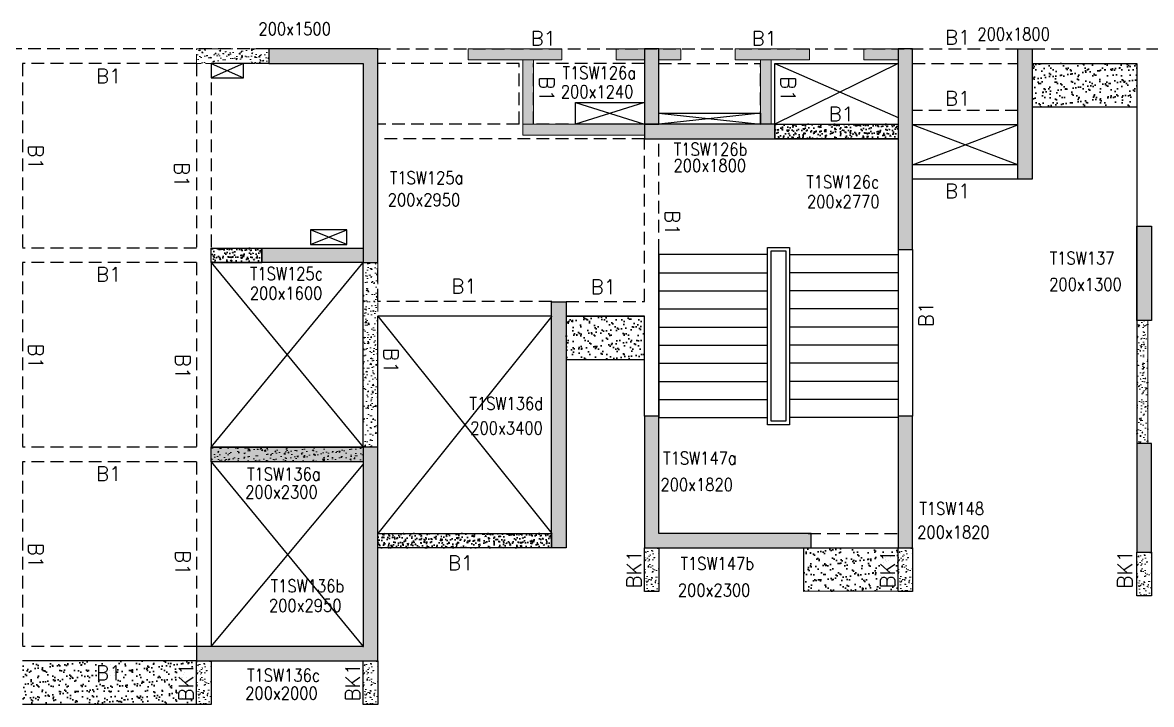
# Model space of a CAD drawing. Header units: millimetres. Extents: x 1078357 to 2594950, y -4969473 to -4636555.
# Drawn here: x 1424176 to 1439751, y -4674810 to -4665397 of the extents above; entities that cross this region are included whole.
import ezdxf

# ---------------------------------------------------------------- set-up
doc = ezdxf.new("R2010")
doc.units = ezdxf.units.MM
doc.header["$PDMODE"] = 35
for name, pattern in [('CONTINOUS', [0]), ('HIDDEN', [0.375, 0.25, -0.125]), ('New Retail block$0$CONTINOUS', [0])]:
    doc.linetypes.add(name, pattern=pattern)
for name, color, linetype, lineweight in [('A-_ANOTDIMA_D-', 6, 'Continuous', 13), ('COL. NO.', 30, 'Continuous', 25), ('COL. SIZE', 7, 'Continuous', 25), ('HATCH', 8, 'Continuous', 30), ('Origin', 40, 'Continuous', 30), ('RCC UPSTAND', 43, 'Continuous', 30), ('S-NON STR RCC WALL', 8, 'Continuous', 0)]:
    doc.layers.add(name, color=color, linetype=linetype, lineweight=lineweight)
for name, color, linetype in [('B-200x650', 241, 'HIDDEN'), ('NON STR. RCC WALL', 6, 'Continuous'), ('S-COLUMN_SHEAR WALL', 1, 'Continuous'), ('S-CUT OUT', 3, 'Continuous'), ('S-PROJECTION', 54, 'New Retail block$0$CONTINOUS'), ('S-STAIR', 8, 'Continuous')]:
    doc.layers.add(name, color=color, linetype=linetype)
doc.styles.add('ROMANS', font='romans.shx', dxfattribs={"width": 0.85})
pattern_1 = [(37.47015413, (-4840531.22, 23382818.1), (-4.72361136, 146.8264517), [0, -115.824, 0, -129.54, 0, -123.825]), (7.4701541, (-4840531.22, 23382818.1), (134.9689868, 214.9772528), [0, -62.484, 0, -104.394, 0, -40.005]), (327.47015413, (-4840624.94, 23382818.15), (237.29790347, 0.3075449), [0, -38.1, 0, -137.16, 0, -179.07]), (317.4701541, (-4840624.94, 23382818.15), (229.1017424, 66.759465), [0, -19.05, 0, -89.916, 0, -102.87])]
pattern_2 = [(50, (1385928.35, -4668611.46), (182.18467, -15.9391), [19.05, -209.55]), (355, (1385928.35, -4668611.46), (-35.2434, 191.05685), [15.24, -167.6406]), (100.45144, (1385943.54, -4668612.8), (146.94125, 175.11775), [16.19, -178.09024]), (46.1842, (1385928.35, -4668560.66), (271.079, -42.0423), [28.575, -314.325]), (96.63556, (1385950.94, -4668564.17), (237.4041, 247.4261), [24.285, -267.1356]), (351.18415, (1385928.35, -4668560.66), (237.4041, 247.4261), [22.86, -251.4597]), (21, (1385953.75, -4668573.36), (151.6144, -102.2652), [19.05, -209.55]), (326, (1385953.75, -4668573.36), (61.802, 184.188), [15.24, -167.64]), (71.45144, (1385966.39, -4668581.89), (213.4164, 81.9228), [16.19, -178.0899]), (37.5, (1385928.355, -4668611.465), (3.0886, 84.55504), [0, -165.608, 0, -170.18, 0, -168.275]), (7.5, (1385928.355, -4668611.465), (66.81966, 100.18057), [0, -97.028, 0, -161.798, 0, -64.135]), (327.5, (1385871.71, -4668611.465), (135.5906, -5.72874), [0, -63.5, 0, -198.12, 0, -262.89]), (317.5, (1385846.31, -4668611.46), (148.12918, 25.4265), [0, -82.55, 0, -131.572, 0, -186.69])]

# ---------------------------------------------------------------- blocks, each defined once
blk = doc.blocks.new('G$CD63B60BD')
at = {"layer": 'COL. NO.', "linetype": 'Continuous', "style": 'ROMANS', "width": 0.85}
for s, p in [('T1SW126a', (75951, 6532, -320)), ('T1SW126b', (77486, 5476, -320)), ('T1SW125a', (73568, 5083, -320)), ('T1SW126c', (79314, 5025, -320)), ('T1SW137', (82673, 3974, -320)), ('T1SW125c', (71638, 3759, -320)), ('T1SW136d', (74667, 1967, 0)), ('T1SW147a', (77339, 1214, -320)), ('T1SW136a', (71599, 993, -320)), ('T1SW148', (80874, 516, -320)), ('T1SW147b', (77579, -243, -320)), ('T1SW136b', (71924, -552, -320)), ('T1SW136c', (71599, -1785, -320))]:
    blk.add_text(s, height=175, dxfattribs=at).set_placement(p)
at = {"layer": 'COL. SIZE', "linetype": 'Continuous', "style": 'ROMANS', "width": 0.85}
for s, p in [('200x1500', (71754, 7138, -320)), ('200x1800', (81674, 7067, -320)), ('200x1240', (75927, 6271, -320)), ('200x1800', (77482, 5253, -320)), ('200x2950', (73538, 4779, -320)), ('200x2770', (79323, 4753, -320)), ('200x1300', (82665, 3611, -320)), ('200x1600', (71636, 3489, -320)), ('200x3400', (74677, 1628, 0)), ('200x1820', (77301, 847, -320)), ('200x2300', (71572, 745, -320)), ('200x1820', (80843, 191, -320)), ('200x2300', (77541, -609, -320)), ('200x2950', (71900, -821, -320)), ('200x2000', (71572, -2033, -320))]:
    blk.add_text(s, height=175, dxfattribs=at).set_placement(p)

msp = doc.modelspace()

# ---------------------------------------------------------------- hatches: boundary and pattern name
at = {"layer": 'HATCH'}
h = msp.add_hatch(dxfattribs=at)
h.set_pattern_fill('AR-SAND', color=8, scale=3, angle=179.97015)
h.set_pattern_definition([(37.4701541, (-2638286.79, 14016729.65), (-4.72361136, 146.8264517), [0, -115.824, 0, -129.54, 0, -123.825]), (7.4701541, (-2638286.8, 14016729.65), (134.9689868, 214.9772528), [0, -62.484, 0, -104.394, 0, -40.005]), (327.4701541, (-2638380.52, 14016729.7), (237.2979035, 0.3075449), [0, -38.1, 0, -137.16, 0, -179.07]), (317.4701541, (-2638380.52, 14016729.7), (229.1017424, 66.759465), [0, -19.05, 0, -89.916, 0, -102.87])])
h.paths.add_polyline_path([(1439551.5, -4665959.6), (1438106.5, -4665959.6), (1438106.5, -4666559.8), (1439551.5, -4666559.8)])
h = msp.add_hatch(dxfattribs=at)
h.set_pattern_fill('AR-SAND', color=8, scale=3, angle=179.97015)
h.set_pattern_definition([(37.47015413, (-3735511.51, 18700748.83), (-4.72361136, 146.8264517), [0, -115.824, 0, -129.54, 0, -123.825]), (7.4701541, (-3735511.5, 18700748.83), (134.9689868, 214.9772528), [0, -62.484, 0, -104.394, 0, -40.005]), (327.4701541, (-3735605.23, 18700748.88), (237.2979035, 0.3075449), [0, -38.1, 0, -137.16, 0, -179.07]), (317.4701541, (-3735605.23, 18700748.88), (229.1017424, 66.759465), [0, -19.05, 0, -89.916, 0, -102.87])])
h.paths.add_polyline_path([(1432756.5, -4669449.7), (1431676.5, -4669449.7), (1431676.5, -4670049.7), (1432756.5, -4670049.7)])
h = msp.add_hatch(dxfattribs=at)
h.set_pattern_fill('AR-SAND', color=8, scale=3, angle=179.97015)
h.set_pattern_definition(pattern_1)
h.paths.add_polyline_path([(1436256.5, -4673248.1), (1434956.5, -4673249.7), (1434956.5, -4672649.7), (1435016.5, -4672649.7), (1435056.5, -4672649.7), (1436256.5, -4672649.7), (1436256.5, -4673248.1)], is_closed=False)
h.paths.add_polyline_path([(1435849.2, -4672663.2), (1435482.5, -4672663.2), (1435482.5, -4672963.2), (1435849.2, -4672963.2)], flags=24)
h = msp.add_hatch(dxfattribs=at)
h.set_pattern_fill('AR-SAND', color=8, scale=3, angle=179.97015)
h.set_pattern_definition(pattern_1)
h.paths.add_polyline_path([(1424176.5, -4674209.7), (1426576.5, -4674209.7), (1426576.5, -4674809.7), (1424176.5, -4674809.7)])
at = {"layer": 'RCC UPSTAND'}
h = msp.add_hatch(dxfattribs=at)
h.set_pattern_fill('AR-CONC', color=8, scale=20, angle=90)
h.set_pattern_definition([(140, (-1773443.76, -7204219.29), (12.550427, 143.4520365), [15, -165]), (85, (-1773443.76, -7204219.29), (-150.438427, -27.7502667), [12, -132]), (190.4514445, (-1773442.72, -7204207.33), (-137.887998, 115.7017693), [12.7480384, -140.2284224]), (136.1842, (-1773483.76, -7204219.29), (33.103856, 213.448266), [22.5, -247.5]), (186.6356355, (-1773481, -7204201.5), (-194.82372, 186.932389), [19.122068, -210.342752]), (81.184164, (-1773483.76, -7204219.29), (-194.82372, 186.932389), [18, -198]), (111, (-1773473.76, -7204199.29), (80.523778, 119.3814104), [15, -165]), (56, (-1773473.76, -7204199.29), (-145.030009, 48.6630664), [12, -132]), (161.4514447, (-1773467.05, -7204189.34), (-64.5062306, 168.0444753), [12.748038, -140.2284224]), (127.5, (-1773443.76, -7204219.29), (-66.57877077, 2.43197106), [0, -130.4, 0, -134, 0, -132.5]), (97.5, (-1773443.76, -7204219.29), (-78.8823424, 52.6139075), [0, -76.4, 0, -127.4, 0, -50.5]), (57.5, (-1773443.76, -7204263.89), (4.51097435, 106.7644872), [0, -50, 0, -156, 0, -207]), (47.5, (-1773443.76, -7204283.89), (-20.0209965, 116.6372339), [0, -65, 0, -103.6, 0, -147])])
h.paths.add_polyline_path([(1436256.2, -4666799.8), (1436256.2, -4666999.8), (1434556.2, -4666999.8), (1434556.2, -4666799.8)])
h = msp.add_hatch(dxfattribs=at)
h.set_pattern_fill('AR-CONC', color=8, scale=20, angle=90)
h.set_pattern_definition([(140, (-1782223.74, -7205929.3), (12.550427, 143.4520365), [15, -165]), (85, (-1782223.74, -7205929.3), (-150.438427, -27.7502667), [12, -132]), (190.4514445, (-1782222.69, -7205917.34), (-137.887998, 115.7017693), [12.7480384, -140.2284224]), (136.1842, (-1782263.74, -7205929.3), (33.103856, 213.448266), [22.5, -247.5]), (186.6356355, (-1782260.98, -7205911.5), (-194.82372, 186.932389), [19.122068, -210.342752]), (81.184164, (-1782263.74, -7205929.3), (-194.82372, 186.932389), [18, -198]), (111, (-1782253.74, -7205909.3), (80.523778, 119.3814104), [15, -165]), (56, (-1782253.74, -7205909.3), (-145.030009, 48.6630664), [12, -132]), (161.4514447, (-1782247.03, -7205899.35), (-64.5062306, 168.0444753), [12.748038, -140.2284224]), (127.5, (-1782223.74, -7205929.296), (-66.57877077, 2.43197106), [0, -130.4, 0, -134, 0, -132.5]), (97.5, (-1782223.74, -7205929.296), (-78.8823424, 52.6139075), [0, -76.4, 0, -127.4, 0, -50.5]), (57.5, (-1782223.74, -7205973.896), (4.51097435, 106.7644872), [0, -50, 0, -156, 0, -207]), (47.5, (-1782223.74, -7205993.9), (-20.0209965, 116.6372339), [0, -65, 0, -103.6, 0, -147])])
h.paths.add_polyline_path([(1427476.3, -4668509.8), (1427476.3, -4668709.8), (1426776.2, -4668709.8), (1426776.2, -4668509.8)])
h = msp.add_hatch(dxfattribs=at)
h.set_pattern_fill('AR-CONC', color=8, scale=20, angle=90)
h.set_pattern_definition([(140, (-1778223.73, -7209869.28), (12.550427, 143.4520365), [15, -165]), (85, (-1778223.73, -7209869.28), (-150.438427, -27.7502667), [12, -132]), (190.4514445, (-1778222.69, -7209857.33), (-137.887998, 115.7017693), [12.7480384, -140.2284224]), (136.1842, (-1778263.73, -7209869.28), (33.103856, 213.448266), [22.5, -247.5]), (186.6356355, (-1778260.98, -7209851.5), (-194.82372, 186.932389), [19.122068, -210.342752]), (81.184164, (-1778263.73, -7209869.28), (-194.82372, 186.932389), [18, -198]), (111, (-1778253.73, -7209849.28), (80.523778, 119.3814104), [15, -165]), (56, (-1778253.73, -7209849.28), (-145.030009, 48.6630664), [12, -132]), (161.4514447, (-1778247.02, -7209839.34), (-64.5062306, 168.0444753), [12.748038, -140.2284224]), (127.5, (-1778223.734, -7209869.285), (-66.57877077, 2.43197106), [0, -130.4, 0, -134, 0, -132.5]), (97.5, (-1778223.734, -7209869.285), (-78.8823424, 52.6139075), [0, -76.4, 0, -127.4, 0, -50.5]), (57.5, (-1778223.734, -7209913.885), (4.51097435, 106.7644872), [0, -50, 0, -156, 0, -207]), (47.5, (-1778223.73, -7209933.885), (-20.0209965, 116.6372339), [0, -65, 0, -103.6, 0, -147])])
h.paths.add_polyline_path([(1431476.3, -4672449.8), (1431476.3, -4672649.8), (1429076.3, -4672649.8), (1429076.3, -4672449.8)])
at = {"layer": 'S-COLUMN_SHEAR WALL', "lineweight": 25}
h = msp.add_hatch(color=1, dxfattribs=at)
h.dxf.hatch_style = 1
h.paths.add_polyline_path([(1427576.3, -4665959.8), (1428876.3, -4665959.8), (1428876.3, -4668709.8), (1429076.3, -4668709.8), (1429076.3, -4665759.8), (1427576.3, -4665759.8)])
h = msp.add_hatch(color=1, dxfattribs=at)
h.dxf.hatch_style = 1
h.paths.add_polyline_path([(1432956.2, -4665759.8), (1432756.2, -4665759.8), (1432756.2, -4666799.8), (1432956.2, -4666799.8)])
h = msp.add_hatch(color=1, dxfattribs=at)
h.dxf.hatch_style = 1
h.paths.add_polyline_path([(1436456.3, -4665759.8), (1436256.3, -4665759.8), (1436256.3, -4668529.8), (1436456.3, -4668529.8)])
h = msp.add_hatch(color=1, dxfattribs=at)
h.dxf.hatch_style = 1
h.paths.add_polyline_path([(1438106.3, -4667559.7), (1437906.3, -4667559.7), (1437906.3, -4665759.8), (1438106.3, -4665759.8)])
h = msp.add_hatch(color=1, dxfattribs=at)
h.dxf.hatch_style = 1
h.paths.add_polyline_path([(1432756.2, -4666999.8), (1434556.2, -4666999.8), (1434556.2, -4666799.8), (1432756.2, -4666799.8)])
h = msp.add_hatch(color=1, dxfattribs=at)
h.dxf.hatch_style = 1
h.paths.add_polyline_path([(1439701.3, -4668209.7), (1439687.5, -4668209.7), (1439642.6, -4668209.7), (1439551.3, -4668209.7), (1439551.3, -4669509.7), (1439751.3, -4669509.7), (1439751.3, -4668359.7), (1439751.3, -4668209.7)])
h = msp.add_hatch(color=1, dxfattribs=at)
h.dxf.hatch_style = 1
h.paths.add_polyline_path([(1428876.3, -4668509.8), (1428876.3, -4668709.8), (1427476.3, -4668709.8), (1427476.3, -4668509.8)])
h = msp.add_hatch(color=1, dxfattribs=at)
h.dxf.hatch_style = 1
h.paths.add_polyline_path([(1431476.3, -4669249.8), (1431476.3, -4672649.8), (1431676.3, -4672649.8), (1431676.3, -4669249.8)])
h = msp.add_hatch(color=1, dxfattribs=at)
h.dxf.hatch_style = 1
h.paths.add_polyline_path([(1432756.2, -4672649.8), (1435056.2, -4672649.8), (1435056.2, -4672449.8), (1432956.2, -4672449.8), (1432956.3, -4670829.8), (1432756.3, -4670829.8)])
h = msp.add_hatch(color=1, dxfattribs=at)
h.dxf.hatch_style = 1
h.paths.add_polyline_path([(1436456.3, -4670829.8), (1436256.3, -4670829.8), (1436256.3, -4672649.8), (1436456.3, -4672649.8)])
h = msp.add_hatch(color=1, dxfattribs=at)
h.dxf.hatch_style = 1
h.paths.add_polyline_path([(1439551.2, -4672709.8), (1439751.2, -4672709.8), (1439751.2, -4671209.7), (1439551.2, -4671209.7)])
h = msp.add_hatch(color=1, dxfattribs=at)
h.dxf.hatch_style = 1
h.paths.add_polyline_path([(1426576.3, -4674209.8), (1429076.3, -4674209.8), (1429076.3, -4671259.8), (1428876.2, -4671259.7), (1428876.2, -4671459.7), (1428876.2, -4674009.8), (1426576.3, -4674009.8), (1426576.3, -4674209.8)], is_closed=False)
h = msp.add_hatch(color=1, dxfattribs=at)
h.dxf.hatch_style = 1
h.paths.add_polyline_path([(1426576.3, -4674209.8), (1429076.3, -4674209.8), (1429076.3, -4671259.8), (1428876.2, -4671259.7), (1428876.2, -4674009.8), (1426576.3, -4674009.8), (1426576.3, -4674209.8)], is_closed=False)
h = msp.add_hatch(color=1, dxfattribs=at)
h.dxf.hatch_style = 1
h.paths.add_polyline_path([(1426776.2, -4671259.7), (1428876.2, -4671259.7), (1428876.2, -4671459.7), (1426776.2, -4671459.7)])
at = {"layer": 'S-NON STR RCC WALL', "linetype": 'HIDDEN', "ltscale": 500}
h = msp.add_hatch(dxfattribs=at)
h.set_pattern_fill('AR-CONC', color=256, angle=180)
h.set_pattern_definition([(50, (288703.64, 15407.72), (182.184669, -15.9390855), [19.05, -209.55]), (355, (288703.64, 15407.72), (-35.2434214, 191.056845), [15.24, -167.640584]), (100.4514447, (288718.82, 15406.4), (146.941247, 175.117752), [16.190009, -178.0902446]), (46.1842, (288703.64, 15458.52), (271.079041, -42.042328), [28.575, -314.325]), (96.6355576, (288726.23, 15455.02), (237.404134, 247.426125), [24.285023, -267.135608]), (351.184151, (288703.64, 15458.52), (237.404134, 247.426125), [22.859967, -251.459732]), (21, (288729.04, 15445.82), (151.6143913, -102.265198), [19.05, -209.55]), (326, (288729.04, 15445.82), (61.802028, 184.187966), [15.24, -167.64]), (71.451445, (288741.67, 15437.3), (213.416419, 81.922769), [16.190009, -178.0899376]), (37.5, (288703.64, 15407.72), (3.08860325, 84.5550389), [0, -165.608, 0, -170.18, 0, -168.275]), (7.5, (288703.64, 15407.72), (66.8196625, 100.1805748), [0, -97.028, 0, -161.798, 0, -64.135]), (327.5, (288647, 15407.72), (135.5905952, -5.728744), [0, -63.5, 0, -198.12, 0, -262.89]), (317.5, (288621.6, 15407.72), (148.1291814, 25.426491), [0, -82.55, 0, -131.572, 0, -186.69])])
h.paths.add_polyline_path([(1426576.5, -4665759.7), (1427576.5, -4665759.7), (1427576.5, -4665959.7), (1426576.5, -4665959.7)])
at = {"layer": 'S-NON STR RCC WALL', "ltscale": 700}
h = msp.add_hatch(dxfattribs=at)
h.set_pattern_fill('AR-CONC', color=256)
h.set_pattern_definition([(50, (280360.15, 106283), (182.184669, -15.9390855), [19.05, -209.55]), (355, (280360.15, 106283), (-35.2434214, 191.056845), [15.24, -167.640584]), (100.4514447, (280375.33, 106281.68), (146.941247, 175.117752), [16.190009, -178.0902446]), (46.1842, (280360.15, 106333.8), (271.079041, -42.042328), [28.575, -314.325]), (96.6355576, (280382.74, 106330.3), (237.404134, 247.426125), [24.285023, -267.135608]), (351.184151, (280360.15, 106333.8), (237.404134, 247.426125), [22.859967, -251.459732]), (21, (280385.55, 106321.1), (151.6143913, -102.265198), [19.05, -209.55]), (326, (280385.55, 106321.1), (61.802028, 184.187966), [15.24, -167.64]), (71.451445, (280398.19, 106312.58), (213.416419, 81.922769), [16.190009, -178.0899376]), (37.5, (280360.15, 106283.004), (3.08860325, 84.5550389), [0, -165.608, 0, -170.18, 0, -168.275]), (7.5, (280360.15, 106283), (66.8196625, 100.1805748), [0, -97.028, 0, -161.798, 0, -64.135]), (327.5, (280303.51, 106283.004), (135.5905952, -5.728744), [0, -63.5, 0, -198.12, 0, -262.89]), (317.5, (280278.11, 106283), (148.1291814, 25.426491), [0, -82.55, 0, -131.572, 0, -186.69])])
h.paths.add_polyline_path([(1435781.5, -4665909.7), (1436256.5, -4665909.7), (1436256.5, -4665759.7), (1435781.5, -4665759.7)])
h.paths.add_polyline_path([(1431076.5, -4665909.7), (1431226.5, -4665909.7), (1431226.5, -4666799.7), (1431076.5, -4666799.7)])
h.paths.add_polyline_path([(1434006.5, -4665909.7), (1435031.5, -4665909.7), (1435031.5, -4665759.7), (1434006.5, -4665759.7)])
h.paths.add_polyline_path([(1432956.5, -4665759.7), (1433256.5, -4665759.7), (1433256.5, -4665909.7), (1432956.5, -4665909.7)])
h.paths.add_polyline_path([(1431076.5, -4666949.7), (1432756.5, -4666949.7), (1432756.5, -4666799.8), (1431076.5, -4666799.8)])
h.paths.add_polyline_path([(1432366.5, -4665909.7), (1432756.5, -4665909.7), (1432756.5, -4665759.7), (1432366.5, -4665759.7)])
h.paths.add_polyline_path([(1430326.5, -4665909.7), (1431616.5, -4665909.7), (1431616.5, -4665759.7), (1430326.5, -4665759.7)])
h.paths.add_polyline_path([(1434356.5, -4665909.7), (1434506.5, -4665909.7), (1434506.5, -4666799.7), (1434356.5, -4666799.7)])
at = {"layer": 'S-NON STR RCC WALL', "linetype": 'HIDDEN', "ltscale": 500}
h = msp.add_hatch(dxfattribs=at)
h.set_pattern_fill('AR-CONC', color=256, angle=180)
h.set_pattern_definition(pattern_2)
h.paths.add_polyline_path([(1429076.5, -4668709.7), (1428876.5, -4668709.7), (1428876.5, -4671259.7), (1429076.5, -4671259.7)])
at = {"layer": 'S-NON STR RCC WALL'}
h = msp.add_hatch(dxfattribs=at)
h.set_pattern_fill('AR-CONC', color=256)
h.set_pattern_definition([(50, (-3886469.52, 18750791.27), (182.184669, -15.9390855), [19.05, -209.55]), (355, (-3886469.52, 18750791.27), (-35.2434214, 191.0568452), [15.24, -167.6405842]), (100.4514447, (-3886454.33, 18750789.94), (146.9412471, 175.1177519), [16.1900088, -178.0902446]), (46.1842, (-3886469.52, 18750842.07), (271.0790409, -42.042328), [28.575, -314.325]), (96.6355576, (-3886446.93, 18750838.57), (237.404134, 247.4261246), [24.285023, -267.135608]), (351.1841512, (-3886469.52, 18750842.07), (237.404134, 247.4261246), [22.859967, -251.459732]), (21, (-3886444.12, 18750829.37), (151.6143913, -102.2651982), [19.05, -209.55]), (326, (-3886444.12, 18750829.37), (61.8020283, 184.1879661), [15.24, -167.64]), (71.451445, (-3886431.48, 18750820.85), (213.4164193, 81.9227689), [16.1900088, -178.0899376]), (37.5, (-3886469.515, 18750791.27), (3.08860325, 84.55503887), [0, -165.608, 0, -170.18, 0, -168.275]), (7.5, (-3886469.515, 18750791.27), (66.8196625, 100.18057482), [0, -97.028, 0, -161.798, 0, -64.135]), (327.5, (-3886526.16, 18750791.27), (135.59059517, -5.728744), [0, -63.5, 0, -198.12, 0, -262.89]), (317.5, (-3886551.56, 18750791.27), (148.1291814, 25.42649103), [0, -82.55, 0, -131.572, 0, -186.69])])
h.paths.add_polyline_path([(1439701.5, -4671209.7), (1439551.5, -4671209.7), (1439551.5, -4669509.7), (1439701.5, -4669509.7)])
at = {"layer": 'S-NON STR RCC WALL', "linetype": 'HIDDEN', "ltscale": 500}
h = msp.add_hatch(dxfattribs=at)
h.set_pattern_fill('AR-CONC', color=256, angle=180)
h.set_pattern_definition(pattern_2)
h.paths.add_polyline_path([(1426776.5, -4671259.7), (1428876.5, -4671259.7), (1428876.5, -4671459.7), (1426776.5, -4671459.7)])
at = {"layer": 'S-NON STR RCC WALL'}
h = msp.add_hatch(dxfattribs=at)
h.set_pattern_fill('AR-CONC', color=256, angle=180)
h.set_pattern_definition([(50, (-8197415.91, 37566457.6), (182.184669, -15.93908554), [19.05, -209.55]), (355, (-8197415.91, 37566457.6), (-35.2434214, 191.0568452), [15.24, -167.6405842]), (100.4514447, (-8197400.73, 37566456.27), (146.9412471, 175.1177519), [16.1900088, -178.0902446]), (46.1842, (-8197415.91, 37566508.4), (271.0790409, -42.0423279), [28.575, -314.325]), (96.6355576, (-8197393.32, 37566504.9), (237.404134, 247.4261246), [24.2850231, -267.1356082]), (351.1841512, (-8197415.91, 37566508.4), (237.404134, 247.4261246), [22.859967, -251.459732]), (21, (-8197390.51, 37566495.7), (151.61439127, -102.2651982), [19.05, -209.55]), (326, (-8197390.51, 37566495.7), (61.80202835, 184.1879661), [15.24, -167.64]), (71.451445, (-8197377.88, 37566487.18), (213.4164193, 81.9227689), [16.1900088, -178.0899376]), (37.5, (-8197415.915, 37566457.6), (3.08860325, 84.55503887), [0, -165.608, 0, -170.18, 0, -168.275]), (7.5, (-8197415.915, 37566457.6), (66.81966251, 100.18057482), [0, -97.028, 0, -161.798, 0, -64.135]), (327.5, (-8197472.557, 37566457.6), (135.59059517, -5.72874399), [0, -63.5, 0, -198.12, 0, -262.89]), (317.5, (-8197497.96, 37566457.6), (148.1291814, 25.42649103), [0, -82.55, 0, -131.572, 0, -186.69])])
h.paths.add_polyline_path([(1432956.3, -4672649.7), (1432756.3, -4672649.7), (1432756.3, -4673249.7), (1432956.3, -4673249.7), (1432956.3, -4673249.7), (1432956.3, -4672649.8)], is_closed=False)
h = msp.add_hatch(dxfattribs=at)
h.set_pattern_fill('AR-CONC', color=256, angle=180)
h.set_pattern_definition([(50, (-8193916, 37566457.6), (182.184669, -15.93908554), [19.05, -209.55]), (355, (-8193916, 37566457.6), (-35.2434214, 191.0568452), [15.24, -167.6405842]), (100.4514447, (-8193900.82, 37566456.27), (146.9412471, 175.1177519), [16.1900088, -178.0902446]), (46.1842, (-8193916, 37566508.4), (271.0790409, -42.0423279), [28.575, -314.325]), (96.6355576, (-8193893.41, 37566504.9), (237.404134, 247.4261246), [24.2850231, -267.1356082]), (351.1841512, (-8193916, 37566508.4), (237.404134, 247.4261246), [22.859967, -251.459732]), (21, (-8193890.6, 37566495.7), (151.61439127, -102.2651982), [19.05, -209.55]), (326, (-8193890.6, 37566495.7), (61.80202835, 184.1879661), [15.24, -167.64]), (71.451445, (-8193877.97, 37566487.18), (213.4164193, 81.9227689), [16.1900088, -178.0899376]), (37.5, (-8193916.003, 37566457.6), (3.08860325, 84.55503887), [0, -165.608, 0, -170.18, 0, -168.275]), (7.5, (-8193916, 37566457.6), (66.81966251, 100.18057482), [0, -97.028, 0, -161.798, 0, -64.135]), (327.5, (-8193972.645, 37566457.6), (135.59059517, -5.72874399), [0, -63.5, 0, -198.12, 0, -262.89]), (317.5, (-8193998.05, 37566457.6), (148.1291814, 25.42649103), [0, -82.55, 0, -131.572, 0, -186.69])])
h.paths.add_polyline_path([(1436456.2, -4672649.7), (1436256.3, -4672649.7), (1436256.3, -4673249.7), (1436456.2, -4673249.7), (1436456.3, -4673249.7), (1436456.3, -4672649.8)], is_closed=False)
h = msp.add_hatch(dxfattribs=at)
h.set_pattern_fill('AR-CONC', color=256, angle=180)
h.set_pattern_definition([(50, (-8190621.05, 37566397.6), (182.184669, -15.93908554), [19.05, -209.55]), (355, (-8190621.05, 37566397.6), (-35.2434214, 191.0568452), [15.24, -167.6405842]), (100.4514447, (-8190605.87, 37566396.27), (146.9412471, 175.1177519), [16.1900088, -178.0902446]), (46.1842, (-8190621.05, 37566448.4), (271.0790409, -42.0423279), [28.575, -314.325]), (96.6355576, (-8190598.46, 37566444.9), (237.404134, 247.4261246), [24.2850231, -267.1356082]), (351.1841512, (-8190621.05, 37566448.4), (237.404134, 247.4261246), [22.859967, -251.459732]), (21, (-8190595.65, 37566435.7), (151.61439127, -102.2651982), [19.05, -209.55]), (326, (-8190595.65, 37566435.7), (61.80202835, 184.1879661), [15.24, -167.64]), (71.451445, (-8190583.02, 37566427.17), (213.4164193, 81.9227689), [16.1900088, -178.0899376]), (37.5, (-8190621.05, 37566397.593), (3.08860325, 84.55503887), [0, -165.608, 0, -170.18, 0, -168.275]), (7.5, (-8190621.05, 37566397.59), (66.81966251, 100.18057482), [0, -97.028, 0, -161.798, 0, -64.135]), (327.5, (-8190677.694, 37566397.59), (135.59059517, -5.72874399), [0, -63.5, 0, -198.12, 0, -262.89]), (317.5, (-8190703.09, 37566397.59), (148.1291814, 25.42649103), [0, -82.55, 0, -131.572, 0, -186.69])])
h.paths.add_polyline_path([(1439751.2, -4672709.7), (1439551.2, -4672709.7), (1439551.2, -4673309.7), (1439751.2, -4673309.7), (1439751.2, -4673309.7), (1439751.2, -4672709.8)], is_closed=False)
h = msp.add_hatch(dxfattribs=at)
h.set_pattern_fill('AR-CONC', color=256, angle=180)
h.set_pattern_definition([(50, (-8203596.01, 37564897.59), (182.184669, -15.93908554), [19.05, -209.55]), (355, (-8203596.01, 37564897.59), (-35.2434214, 191.0568452), [15.24, -167.6405842]), (100.4514447, (-8203580.83, 37564896.26), (146.9412471, 175.1177519), [16.1900088, -178.0902446]), (46.1842, (-8203596.01, 37564948.39), (271.0790409, -42.0423279), [28.575, -314.325]), (96.6355576, (-8203573.42, 37564944.88), (237.404134, 247.4261246), [24.2850231, -267.1356082]), (351.1841512, (-8203596.01, 37564948.4), (237.404134, 247.4261246), [22.859967, -251.459732]), (21, (-8203570.61, 37564935.69), (151.61439127, -102.2651982), [19.05, -209.55]), (326, (-8203570.61, 37564935.69), (61.80202835, 184.1879661), [15.24, -167.64]), (71.451445, (-8203557.98, 37564927.17), (213.4164193, 81.9227689), [16.1900088, -178.0899376]), (37.5, (-8203596.015, 37564897.59), (3.08860325, 84.55503887), [0, -165.608, 0, -170.18, 0, -168.275]), (7.5, (-8203596.015, 37564897.59), (66.81966251, 100.18057482), [0, -97.028, 0, -161.798, 0, -64.135]), (327.5, (-8203652.66, 37564897.59), (135.59059517, -5.72874399), [0, -63.5, 0, -198.12, 0, -262.89]), (317.5, (-8203678.06, 37564897.59), (148.1291814, 25.42649103), [0, -82.55, 0, -131.572, 0, -186.69])])
h.paths.add_polyline_path([(1426776.2, -4674209.7), (1426576.2, -4674209.7), (1426576.2, -4674809.7), (1426776.2, -4674809.7), (1426776.2, -4674809.7), (1426776.2, -4674209.8)], is_closed=False)
h = msp.add_hatch(dxfattribs=at)
h.set_pattern_fill('AR-CONC', color=256, angle=180)
h.set_pattern_definition([(50, (-8201296.01, 37564897.59), (182.184669, -15.93908554), [19.05, -209.55]), (355, (-8201296.01, 37564897.59), (-35.2434214, 191.0568452), [15.24, -167.6405842]), (100.4514447, (-8201280.83, 37564896.26), (146.9412471, 175.1177519), [16.1900088, -178.0902446]), (46.1842, (-8201296.01, 37564948.39), (271.0790409, -42.0423279), [28.575, -314.325]), (96.6355576, (-8201273.42, 37564944.88), (237.404134, 247.4261246), [24.2850231, -267.1356082]), (351.1841512, (-8201296.01, 37564948.4), (237.404134, 247.4261246), [22.859967, -251.459732]), (21, (-8201270.61, 37564935.69), (151.61439127, -102.2651982), [19.05, -209.55]), (326, (-8201270.61, 37564935.69), (61.80202835, 184.1879661), [15.24, -167.64]), (71.451445, (-8201257.98, 37564927.17), (213.4164193, 81.9227689), [16.1900088, -178.0899376]), (37.5, (-8201296.015, 37564897.59), (3.08860325, 84.55503887), [0, -165.608, 0, -170.18, 0, -168.275]), (7.5, (-8201296.015, 37564897.59), (66.81966251, 100.18057482), [0, -97.028, 0, -161.798, 0, -64.135]), (327.5, (-8201352.66, 37564897.59), (135.59059517, -5.72874399), [0, -63.5, 0, -198.12, 0, -262.89]), (317.5, (-8201378.06, 37564897.59), (148.1291814, 25.42649103), [0, -82.55, 0, -131.572, 0, -186.69])])
h.paths.add_polyline_path([(1429076.2, -4674209.7), (1428876.2, -4674209.7), (1428876.2, -4674809.7), (1429076.2, -4674809.7), (1429076.2, -4674809.7), (1429076.2, -4674209.8)], is_closed=False)

# ---------------------------------------------------------------- linework, layer by layer
at = {"layer": 'B-200x650', "linetype": 'HIDDEN', "ltscale": 700}
for p, q in [((1427576.5, -4665759.7, 0), (1423076.5, -4665759.7, 0)), ((1429076.5, -4665759.7, 0), (1437906.5, -4665759.7, 0)), ((1438106.5, -4665759.7, 0), (1442101.5, -4665759.7, 0)), ((1424176.5, -4665959.7, 0), (1424176.5, -4668509.7, 0)), ((1426576.5, -4665959.7, 0), (1424176.5, -4665959.7, 0)), ((1426576.5, -4665959.7, 0), (1426576.5, -4668509.7, 0)), ((1426776.5, -4665959.7, 0), (1426776.5, -4668509.7, 0)), ((1427576.5, -4665959.7, 0), (1426776.5, -4665959.7, 0)), ((1431026.5, -4665959.7, 0), (1429076.5, -4665959.7, 0)), ((1431026.5, -4666799.7, 0), (1431026.5, -4665959.7, 0)), ((1432756.5, -4665959.7, 0), (1431226.5, -4665959.7, 0)), ((1431226.5, -4666799.7, 0), (1431226.5, -4665959.7, 0)), ((1432956.5, -4665959.7, 0), (1434356.5, -4665959.7, 0)), ((1434356.5, -4666799.7, 0), (1434356.5, -4665959.7, 0)), ((1436456.5, -4665959.7, 0), (1437906.5, -4665959.7, 0)), ((1437906.5, -4666609.7, 0), (1436456.5, -4666609.7, 0)), ((1431026.5, -4666799.7, 0), (1429076.5, -4666799.7, 0)), ((1432756.5, -4666799.7, 0), (1431226.5, -4666799.7, 0)), ((1432756.5, -4666999.7, 0), (1429076.5, -4666999.7, 0)), ((1432756.5, -4669249.7, 0), (1432756.5, -4666999.7, 0)), ((1432956.5, -4668559.7, 0), (1432956.5, -4666999.7, 0)), ((1426576.5, -4668509.7, 0), (1424176.5, -4668509.7, 0)), ((1426776.1, -4668509.7, 0), (1427476.1, -4668509.7, 0)), ((1424176.5, -4668709.7, 0), (1424176.5, -4671259.7, 0)), ((1426576.5, -4668709.7, 0), (1424176.5, -4668709.7, 0)), ((1426576.5, -4668709.7, 0), (1426576.5, -4671259.7, 0)), ((1429076.5, -4669249.7, 0), (1429076.5, -4668709.7, 0)), ((1431476.5, -4669249.7, 0), (1429076.5, -4669249.7, 0)), ((1431676.5, -4669249.7, 0), (1432756.5, -4669249.7, 0)), ((1426576.5, -4671259.7, 0), (1424176.5, -4671259.7, 0)), ((1424176.5, -4671459.7, 0), (1424176.5, -4674049.7, 0)), ((1426576.5, -4671459.7, 0), (1424176.5, -4671459.7, 0)), ((1426576.5, -4671459.7, 0), (1426576.5, -4674049.7, 0)), ((1435016.5, -4672449.7, 0), (1436256.5, -4672449.7, 0)), ((1426576.5, -4674009.7, 0), (1424176.5, -4674009.7, 0))]:
    msp.add_line(p, q, dxfattribs=at)
at = {"layer": 'B-200x650', "linetype": 'CONTINOUS', "ltscale": 700}
for p, q in [((1434556.5, -4666799.7, 0), (1434556.5, -4665959.7, 0)), ((1434556.5, -4665959.7, 0), (1436256.5, -4665959.7, 0)), ((1438106.5, -4665959.7, 0), (1439551.5, -4665959.7, 0)), ((1439551.5, -4665959.7, 0), (1439551.5, -4671209.7, 0)), ((1432956.5, -4670829.7, 0), (1432956.5, -4668559.7, 0)), ((1426776.1, -4668709.7, 0), (1427476.1, -4668709.8, 0)), ((1426776.5, -4668709.7, 0), (1426776.5, -4671259.7, 0)), ((1428876.5, -4671259.7, 0), (1428876.5, -4668709.7, 0)), ((1431476.5, -4669449.7, 0), (1429076.5, -4669449.7, 0)), ((1429076.5, -4671259.7, 0), (1429076.5, -4669449.7, 0)), ((1431676.5, -4669449.7, 0), (1432756.5, -4669449.7, 0)), ((1432756.5, -4670829.7, 0), (1432756.5, -4669449.7, 0)), ((1428876.5, -4671259.7, 0), (1426776.5, -4671259.7, 0)), ((1426776.5, -4671459.7, 0), (1426776.5, -4674009.7, 0)), ((1428876.5, -4671459.7, 0), (1426776.5, -4671459.7, 0)), ((1432756.3, -4673249.7, 0), (1432756.3, -4672649.7, 0)), ((1432956.3, -4672649.7, 0), (1432956.3, -4673249.7, 0)), ((1435016.5, -4672649.7, 0), (1436256.5, -4672649.7, 0)), ((1436256.2, -4673249.7, 0), (1436256.2, -4672649.7, 0)), ((1436456.2, -4672649.7, 0), (1436456.2, -4673249.7, 0)), ((1439551.2, -4673309.7, 0), (1439551.2, -4672709.7, 0)), ((1439751.2, -4672709.7, 0), (1439751.2, -4673309.7, 0)), ((1432956.3, -4673249.7, 0), (1432756.3, -4673249.7, 0)), ((1436456.2, -4673249.7, 0), (1436256.2, -4673249.7, 0)), ((1439751.2, -4673309.7, 0), (1439551.2, -4673309.7, 0)), ((1426576.5, -4674209.7, 0), (1424176.5, -4674209.7, 0)), ((1426576.2, -4674809.7, 0), (1426576.2, -4674209.7, 0)), ((1426776.2, -4674209.7, 0), (1426776.2, -4674809.7, 0)), ((1428876.2, -4674809.7, 0), (1428876.2, -4674209.7, 0)), ((1429076.2, -4674209.7, 0), (1429076.2, -4674809.7, 0)), ((1426776.2, -4674809.7, 0), (1426576.2, -4674809.7, 0)), ((1429076.2, -4674809.7, 0), (1428876.2, -4674809.7, 0))]:
    msp.add_line(p, q, dxfattribs=at)
at = {"layer": 'B-200x650', "linetype": 'Continuous', "ltscale": 700}
for p, q in [((1434556.2, -4666799.8, 0), (1436256.2, -4666799.7, 0)), ((1437906.5, -4666809.7, 0), (1436456.5, -4666809.7, 0)), ((1434556.2, -4666999.8, 0), (1436256.2, -4666999.8, 0)), ((1437906.5, -4667359.7, 0), (1436456.5, -4667359.7, 0)), ((1437906.5, -4667559.7, 0), (1436456.5, -4667559.7, 0)), ((1436256.5, -4668529.7, 0), (1436256.5, -4670829.7, 0)), ((1436456.5, -4668529.7, 0), (1436456.5, -4670829.7, 0))]:
    msp.add_line(p, q, dxfattribs=at)
at = {"layer": 'B-200x650', "linetype": 'CONTINOUS', "ltscale": 700, "elevation": 0}
msp.add_lwpolyline([(1429076.5, -4672449.7), (1431476.3, -4672449.7), (1431476.3, -4672649.8), (1429076.5, -4672649.8)], close=True, dxfattribs=at)
at = {"layer": 'NON STR. RCC WALL', "elevation": 0}
for points in [[(1436256.2, -4666799.8), (1436256.2, -4666999.8), (1434556.2, -4666999.8), (1434556.2, -4666799.8)], [(1427476.3, -4668509.8), (1427476.3, -4668709.8), (1426776.2, -4668709.8), (1426776.2, -4668509.8)], [(1431476.3, -4672449.8), (1431476.3, -4672649.8), (1429076.3, -4672649.8), (1429076.3, -4672449.8)]]:
    msp.add_lwpolyline(points, close=True, dxfattribs=at)
at = {"layer": 'Origin', "ltscale": 700}
msp.add_point((1428875.8, -4674009.8, 0), dxfattribs=at)
at = {"layer": 'S-COLUMN_SHEAR WALL', "color": 1, "lineweight": 25}
msp.add_line((1434556.2, -4666799.8, 0), (1434556.2, -4666999.8, 0), dxfattribs=at)
at = {"layer": 'S-COLUMN_SHEAR WALL', "color": 1, "lineweight": 25, "elevation": 0}
for points in [[(1427576.3, -4665959.8), (1428876.3, -4665959.8), (1428876.3, -4668709.8), (1429076.3, -4668709.8), (1429076.3, -4665759.8), (1427576.3, -4665759.8), (1427576.3, -4665959.8)], [(1426576.3, -4674209.8), (1429076.3, -4674209.8), (1429076.3, -4671259.8), (1428876.2, -4671259.7), (1428876.2, -4674009.8), (1426576.3, -4674009.8), (1426576.3, -4674209.8)]]:
    msp.add_lwpolyline(points, dxfattribs=at)
for points in [[(1432956.2, -4665759.8), (1432756.2, -4665759.8), (1432756.2, -4666799.8), (1432956.2, -4666799.8)], [(1436456.3, -4665759.8), (1436256.3, -4665759.8), (1436256.2, -4668529.8), (1436456.2, -4668529.8)], [(1438106.3, -4667559.7), (1437906.3, -4667559.7), (1437906.3, -4665759.8), (1438106.3, -4665759.8)], [(1432756.2, -4666999.8), (1434556.2, -4666999.8), (1434556.2, -4666799.8), (1432756.2, -4666799.8)], [(1439551.3, -4668209.7), (1439751.3, -4668209.7), (1439751.3, -4669509.7), (1439551.3, -4669509.7)], [(1428876.3, -4668509.8), (1428876.3, -4668709.8), (1427476.3, -4668709.8), (1427476.3, -4668509.8)], [(1431476.3, -4669249.8), (1431676.3, -4669249.8), (1431676.3, -4672649.8), (1431476.3, -4672649.8)], [(1432756.2, -4672649.8), (1435056.2, -4672649.8), (1435056.2, -4672449.8), (1432956.2, -4672449.8), (1432956.3, -4670829.8), (1432756.3, -4670829.8)], [(1436456.3, -4670829.8), (1436256.3, -4670829.8), (1436256.3, -4672649.8), (1436456.3, -4672649.8)], [(1439551.2, -4672709.8), (1439751.2, -4672709.8), (1439751.2, -4671209.7), (1439551.2, -4671209.7)], [(1426776.2, -4671259.7), (1428876.2, -4671259.7), (1428876.2, -4671459.7), (1426776.2, -4671459.7)]]:
    msp.add_lwpolyline(points, close=True, dxfattribs=at)
at = {"layer": 'S-CUT OUT', "ltscale": 700}
for p, q in [((1426776.2, -4665959.7, 0), (1427226.2, -4666159.7, 0)), ((1427226.2, -4665959.7, 0), (1426776.2, -4666159.7, 0)), ((1428151.2, -4668459.7, 0), (1428651.2, -4668259.7, 0)), ((1428651.2, -4668459.7, 0), (1428151.2, -4668259.7, 0))]:
    msp.add_line(p, q, dxfattribs=at)
at = {"layer": 'S-CUT OUT'}
for p, q in [((1434556.5, -4665959.7, 0), (1436256.5, -4666709.7, 0)), ((1436256.5, -4665959.7, 0), (1434556.5, -4666799.7, 0)), ((1431806.5, -4666499.7, 0), (1432756.5, -4666799.8, 0)), ((1432756.5, -4666499.7, 0), (1431806.5, -4666799.7, 0)), ((1434356.5, -4666649.7, 0), (1432956.5, -4666799.8, 0)), ((1432956.5, -4666649.7, 0), (1434356.5, -4666799.7, 0)), ((1436456.5, -4667359.7, 0), (1437906.5, -4666809.7, 0)), ((1437906.5, -4667359.7, 0), (1436456.5, -4666809.7, 0))]:
    msp.add_line(p, q, dxfattribs=at)
at = {"layer": 'S-CUT OUT', "ltscale": 700, "elevation": 0}
for points in [[(1427226.2, -4665959.7), (1426776.2, -4665959.7), (1426776.2, -4666159.7), (1427226.2, -4666159.7)], [(1428651.2, -4668259.7), (1428151.2, -4668259.7), (1428151.2, -4668459.7), (1428651.2, -4668459.7)]]:
    msp.add_lwpolyline(points, close=True, dxfattribs=at)
at = {"layer": 'S-CUT OUT', "elevation": 0}
for points in [[(1431806.5, -4666499.7), (1432756.5, -4666499.7), (1432756.5, -4666799.7), (1431806.5, -4666799.7)], [(1432956.5, -4666649.7), (1434356.5, -4666649.7), (1434356.5, -4666799.7), (1432956.5, -4666799.7)]]:
    msp.add_lwpolyline(points, close=True, dxfattribs=at)
for points in [[(1426776.5, -4671259.7), (1428876.5, -4668709.7)], [(1426776.5, -4668709.7), (1428876.5, -4671259.7)], [(1431476.5, -4669449.7), (1429076.5, -4672449.7)], [(1429076.5, -4669449.7), (1431476.5, -4672449.7)], [(1426776.5, -4671459.7), (1428876.5, -4674009.7)], [(1426776.5, -4674009.7), (1428876.5, -4671499.7)]]:
    msp.add_lwpolyline(points, dxfattribs=at)
at = {"layer": 'S-NON STR RCC WALL', "linetype": 'HIDDEN', "ltscale": 500, "elevation": 0}
for points in [[(1426576.5, -4665759.7), (1427576.5, -4665759.7), (1427576.5, -4665959.7), (1426576.5, -4665959.7)], [(1429076.5, -4668709.7), (1428876.5, -4668709.7), (1428876.5, -4671259.7), (1429076.5, -4671259.7)], [(1426776.5, -4671259.7), (1428876.5, -4671259.7), (1428876.5, -4671459.7), (1426776.5, -4671459.7)]]:
    msp.add_lwpolyline(points, close=True, dxfattribs=at)
at = {"layer": 'S-NON STR RCC WALL', "ltscale": 700, "elevation": 0}
for points in [[(1430326.5, -4665909.7), (1431616.5, -4665909.7), (1431616.5, -4665759.7), (1430326.5, -4665759.7)], [(1432366.5, -4665909.7), (1432756.5, -4665909.7), (1432756.5, -4665759.7), (1432366.5, -4665759.7)], [(1432956.5, -4665759.7), (1433256.5, -4665759.7), (1433256.5, -4665909.7), (1432956.5, -4665909.7)], [(1434006.5, -4665909.7), (1435031.5, -4665909.7), (1435031.5, -4665759.7), (1434006.5, -4665759.7)], [(1435781.5, -4665909.7), (1436256.5, -4665909.7), (1436256.5, -4665759.7), (1435781.5, -4665759.7)], [(1431076.5, -4665909.7), (1431226.5, -4665909.7), (1431226.5, -4666799.7), (1431076.5, -4666799.7)], [(1434356.5, -4665909.7), (1434506.5, -4665909.7), (1434506.5, -4666799.7), (1434356.5, -4666799.7)], [(1431076.5, -4666949.7), (1432756.5, -4666949.7), (1432756.5, -4666799.8), (1431076.5, -4666799.8)]]:
    msp.add_lwpolyline(points, close=True, dxfattribs=at)
at = {"layer": 'S-NON STR RCC WALL', "elevation": 0}
msp.add_lwpolyline([(1439701.5, -4671209.7), (1439551.5, -4671209.7), (1439551.5, -4669509.7), (1439701.5, -4669509.7)], close=True, dxfattribs=at)
at = {"layer": 'S-PROJECTION'}
for p, q in [((1438106.5, -4666559.7, 0), (1439551.5, -4666559.7, 0)), ((1436256.5, -4673248.1, 0), (1436256.5, -4673049.7, 0)), ((1426576.5, -4674809.7, 0), (1426576.5, -4674609.7, 0)), ((1426576.5, -4674809.7, 0), (1424176.5, -4674809.7, 0))]:
    msp.add_line(p, q, dxfattribs=at)
at = {"layer": 'S-PROJECTION', "elevation": 0}
msp.add_lwpolyline([(1432756.5, -4669449.7), (1431676.5, -4669449.7), (1431676.5, -4670049.7), (1432756.5, -4670049.7)], close=True, dxfattribs=at)
msp.add_lwpolyline([(1436256.5, -4673248.1), (1434956.5, -4673249.7), (1434956.5, -4672649.7)], dxfattribs=at)
at = {"layer": 'S-STAIR', "elevation": 0}
for points in [[(1434756.5, -4668499.7), (1434756.5, -4670949.7), (1434456.5, -4670949.7), (1434456.5, -4668499.7)], [(1434706.5, -4668549.7), (1434706.5, -4670899.7), (1434506.5, -4670899.7), (1434506.5, -4668549.7)]]:
    msp.add_lwpolyline(points, close=True, dxfattribs=at)
for points in [[(1434456.5, -4668599.7), (1432956.5, -4668599.7)], [(1432956.5, -4668599.7), (1432956.5, -4670849.7), (1434456.5, -4670849.7)], [(1434756.5, -4668599.7), (1436256.5, -4668599.7)], [(1436256.5, -4668599.7), (1436256.5, -4670849.7), (1434756.5, -4670849.7)], [(1432956.5, -4668849.7), (1434456.5, -4668849.7)], [(1436256.5, -4668849.7), (1434756.5, -4668849.7)], [(1432956.5, -4669099.7), (1434456.5, -4669099.7)], [(1436256.5, -4669099.7), (1434756.5, -4669099.7)], [(1432956.5, -4669349.7), (1434456.5, -4669349.7)], [(1436256.5, -4669349.7), (1434756.5, -4669349.7)], [(1432956.5, -4669599.7), (1434456.5, -4669599.7)], [(1436256.5, -4669599.7), (1434756.5, -4669599.7)], [(1432956.5, -4669849.7), (1434456.5, -4669849.7)], [(1436256.5, -4669849.7), (1434756.5, -4669849.7)], [(1432956.5, -4670099.7), (1434456.5, -4670099.7)], [(1436256.5, -4670099.7), (1434756.5, -4670099.7)], [(1432956.5, -4670349.7), (1434456.5, -4670349.7)], [(1436256.5, -4670349.7), (1434756.5, -4670349.7)], [(1432956.5, -4670599.7), (1434456.5, -4670599.7)], [(1436256.5, -4670599.7), (1434756.5, -4670599.7)]]:
    msp.add_lwpolyline(points, dxfattribs=at)

# ---------------------------------------------------------------- block references
at = {"layer": 'A-_ANOTDIMA_D-', "color": 2, "ltscale": 700}
msp.add_blockref('G$CD63B60BD', (1355676.2, -4672709.7, 0), dxfattribs=at)

# ---------------------------------------------------------------- texts
at = {"layer": 'B-200x650', "linetype": 'HIDDEN', "ltscale": 500, "style": 'ROMANS'}
for rotation, p in [(359.99906, (1431184.7, -4665715.8, -2.7)), (359.99906, (1434236.5, -4665715.8, -2.7)), (359.99906, (1436902, -4665701.7, -2.7)), (359.99906, (1425189.3, -4666235.4, -2.7)), (269.99906, (1431310.4, -4666141, -2.7)), (269.99906, (1434640.4, -4666141, -2.7)), (359.99906, (1436902, -4666542.5, -2.7)), (359.99906, (1435296.4, -4666758.5, -2.7)), (269.99906, (1424260.4, -4667080.9, -2.7)), (269.99906, (1426274.2, -4667326.2, -2.7)), (359.99906, (1436902, -4667822, -2.7)), (359.99906, (1425189.3, -4668973.2, -2.7)), (359.99906, (1430091, -4669136.6, -2.7)), (359.99906, (1432014.8, -4669144.6, -2.7)), (89.99906, (1436741.6, -4669600.8, -2.7)), (269.99906, (1424260.4, -4669830.9, -2.7)), (269.99906, (1426286.6, -4669971.8, -2.7)), (359.99906, (1425189.3, -4671723.2, -2.7)), (269.99906, (1424260.4, -4672580.9, -2.7)), (269.99906, (1426288.6, -4672680.5, -2.7)), (359.99906, (1430044.3, -4672955.8, -2.7)), (359.99906, (1425189, -4674473.2, -2.7))]:
    msp.add_text('B1', height=200, rotation=rotation, dxfattribs=at).set_placement(p)
at = {"layer": 'B-200x650', "linetype": 'HIDDEN', "ltscale": 700, "style": 'ROMANS'}
for p in [(1433040.4, -4667989.7, -2.7), (1429160.4, -4669891.2, -2.7)]:
    msp.add_text('B1', height=200, rotation=269.99906, dxfattribs=at).set_placement(p)
at = {"layer": 'B-200x650', "linetype": 'CONTINOUS', "ltscale": 700, "style": 'ROMANS'}
for p in [(1432711.7, -4673206.9, 50), (1436211.6, -4673206.9, 50), (1439484, -4673209.3, 50), (1426531.6, -4674767, 50), (1428831.6, -4674767, 50)]:
    msp.add_text('BK1', height=200, rotation=90, dxfattribs=at).set_placement(p)

doc.saveas('drawing.dxf')
